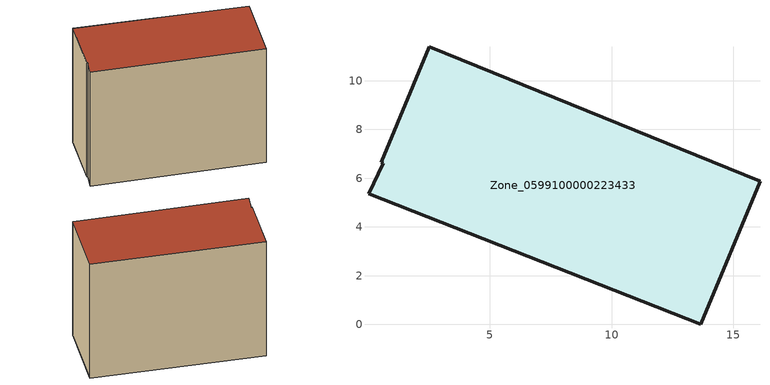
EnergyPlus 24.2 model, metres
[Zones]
Zone_0599100000223433
 floor ground (C_G): 16.09,5.88 13.66,0 0.02,5.37 0.63,6.62 0.54,6.66 2.51,11.4 z0
 wall outside (C_F): 16.09,5.88 2.51,11.4 0.54,6.66 0.63,6.62 0.02,5.37 13.66,0 16.09,5.88 z0:11.12
 roof outside (C_R): 13.66,0 16.09,5.88 2.51,11.4 0.54,6.66 0.63,6.62 0.02,5.37 z11.12
[BUILDING]
Pand.0599100000223433: North Axis=0; Terrain=City; Loads Convergence Tolerance Value=0.04; Temperature Convergence Tolerance Value=0.4; Solar Distribution=FullExterior; Maximum Number of Warmup Days=25; Minimum Number of Warmup Days=1
[Site:Location]
Rotterdam.The.Hague.AP_ZH_NLD Design_Conditions: Latitude=51.96; Longitude=4.45; Time Zone=1; Elevation=-4.5
[SITE:GROUNDTEMPERATURE:BUILDINGSURFACE]
18, 18, 18, 18, 18, 18, 18, 18, 18, 18, 18, 18
[MATERIAL] Thermal Absorptance=0.9; Solar Absorptance=0.7; Visible Absorptance=0.7
Name | Roughness | Thickness | Conductivity | Density | Specific Heat
G.TI.1946 | MediumSmooth | 0.15 | 1 | 540 | 1210
F.TI.1946 | Rough | 0.3 | 0.857143 | 1920 | 840
R.TI.1946 | MediumRough | 0.2 | 0.1 | 1500 | 1000
[CONSTRUCTION]
C_G: G.TI.1946
C_F: F.TI.1946
C_R: R.TI.1946
[ZONE]
Zone_0599100000223433: Type=1; Multiplier=1; Ceiling Height=Autocalculate; Volume=Autocalculate; Floor Area=autocalculate; Part of Total Floor Area=Yes
[ZONEINFILTRATION:DESIGNFLOWRATE]
Infil_Zone_0599100000223433: Zone or ZoneList or Space or SpaceList=Zone_0599100000223433; Schedule=AlwaysOn; Design Flow Rate Calculation Method=Flow/Area; Flow Rate per Floor Area=0.003; Constant Term Coefficient=1; Temperature Term Coefficient=0; Velocity Term Coefficient=0; Velocity Squared Term Coefficient=0
[HVACTEMPLATE:ZONE:IDEALLOADSAIRSYSTEM]
Zone_0599100000223433: Maximum Heating Supply Air Temperature=50; Minimum Cooling Supply Air Temperature=13; Maximum Heating Supply Air Humidity Ratio=0.0156; Minimum Cooling Supply Air Humidity Ratio=0.0077; Heating Limit=NoLimit; Cooling Limit=NoLimit; Dehumidification Control Type=ConstantSensibleHeatRatio; Cooling Sensible Heat Ratio=0.7; Dehumidification Setpoint=60; Humidification Control Type=None; Humidification Setpoint=30; Outdoor Air Method=None; Outdoor Air Flow Rate per Person=0.00944; Outdoor Air Flow Rate per Zone Floor Area=0; Outdoor Air Flow Rate per Zone=0; Demand Controlled Ventilation Type=None; Outdoor Air Economizer Type=NoEconomizer; Heat Recovery Type=None; Sensible Heat Recovery Effectiveness=0.7; Latent Heat Recovery Effectiveness=0.65
[ZONECONTROL:THERMOSTAT]
ThermostatControl_Zone_0599100000223433: Zone or ZoneList=Zone_0599100000223433; Control Type Schedule=DualSetpointControlType; Control 1=Thermostat_Zone_0599100000223433; Temperature Difference Between Cutout And Setpoint=0
[THERMOSTATSETPOINT:DUALSETPOINT]
Thermostat_Zone_0599100000223433: Heating Setpoint Temperature Schedule=HeatingSetpoint_Zone_0599100000223433; Cooling Setpoint Temperature Schedule=CoolingSetpoint_Zone_0599100000223433
[SCHEDULE:COMPACT]
HeatingSetpoint_Zone_0599100000223433: Through: 12/31, For: AllDays, Until: 24:00, 21
CoolingSetpoint_Zone_0599100000223433: Through: 12/31, For: AllDays, Until: 24:00, 24
DualSetpointControlType: Through: 12/31, For: AllDays, Until: 24:00, 4
AlwaysOn: Through: 12/31, For: AllDays, Until: 24:00, 1
